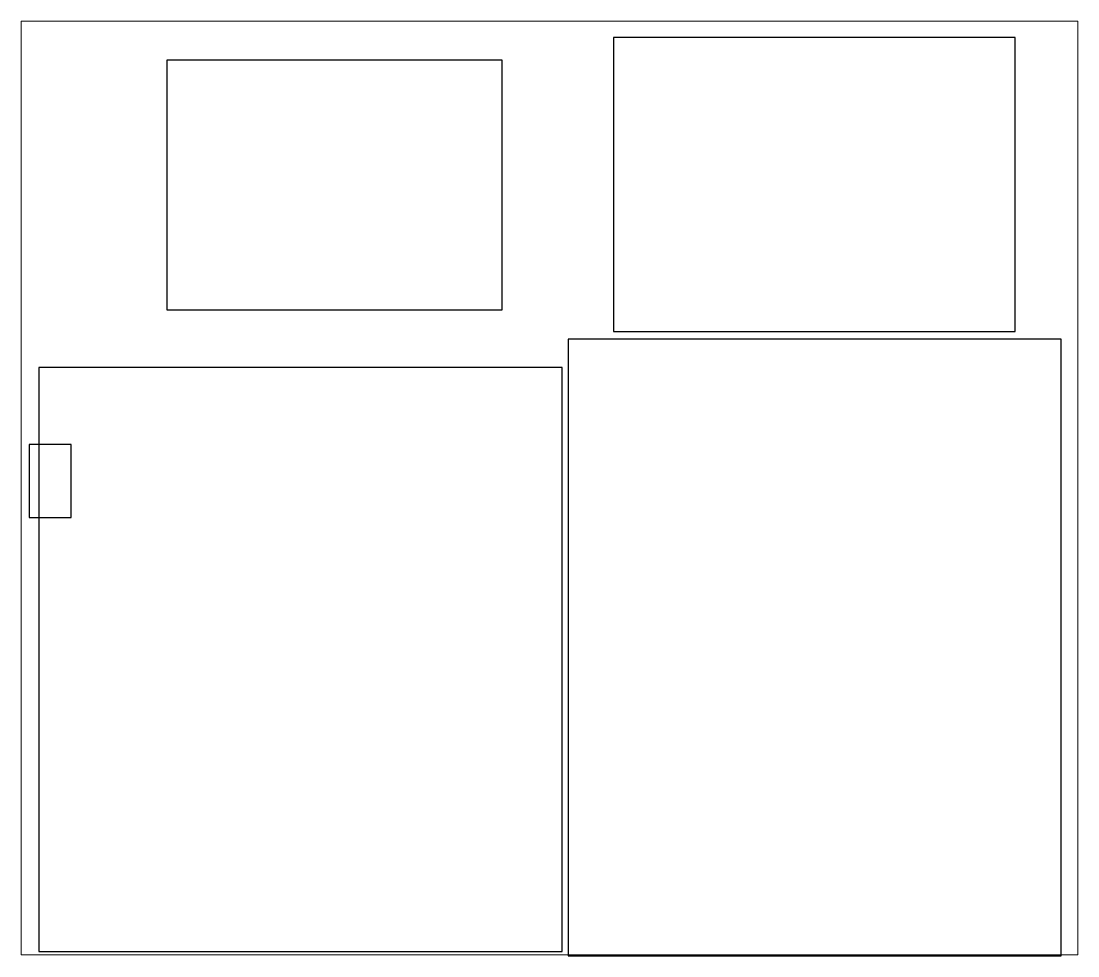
# Model space of a CAD drawing. Header units: inches. Extents: x 52 to 559, y 172 to 620.
import ezdxf

# ---------------------------------------------------------------- set-up
doc = ezdxf.new("R2010")
doc.units = ezdxf.units.IN
doc.header["$MEASUREMENT"] = 0
doc.layers.add('Layer 1', color=7, linetype='Continuous')
picture_1 = doc.add_image_def('image1.png', size_in_pixel=(1119, 832))
picture_2 = doc.add_image_def('image2.png', size_in_pixel=(1746, 1947))
picture_3 = doc.add_image_def('image3.png', size_in_pixel=(141, 244))
picture_4 = doc.add_image_def('image4.png', size_in_pixel=(1341, 980))
picture_5 = doc.add_image_def('image5.png', size_in_pixel=(1644, 2056))

# ---------------------------------------------------------------- blocks, each defined once
blk = doc.blocks.new('block 3')
at = {"layer": 'Layer 1', "lineweight": 0}
blk.add_lwpolyline([(121.65, 481.8), (121.65, 601.7), (282.75, 601.7), (282.75, 481.8), (121.65, 481.8)], dxfattribs=at)
at = {"layer": 'Layer 1'}
image = blk.add_image(picture_1, insert=(121.65, 601.7), size_in_units=(161.1, 119.9), dxfattribs=at)
image.dxf.v_pixel = (0, -0.14411)
blk = doc.blocks.new('block 4')
at = {"layer": 'Layer 1', "lineweight": 0}
blk.add_lwpolyline([(60.16, 173.72), (60.16, 454.07), (311.57, 454.07), (311.57, 173.72), (60.16, 173.72)], dxfattribs=at)
at = {"layer": 'Layer 1'}
image = blk.add_image(picture_2, insert=(60.16, 454.07), size_in_units=(251.41, 280.35), dxfattribs=at)
image.dxf.v_pixel = (0, -0.143989)
blk = doc.blocks.new('block 5')
at = {"layer": 'Layer 1', "lineweight": 0}
blk.add_lwpolyline([(55.52, 382.03), (55.52, 417.13), (75.77, 417.13), (75.77, 382.03), (55.52, 382.03)], dxfattribs=at)
at = {"layer": 'Layer 1'}
image = blk.add_image(picture_3, insert=(55.52, 417.13), size_in_units=(20.25, 35.1), dxfattribs=at)
image.dxf.v_pixel = (0, -0.14385)
blk = doc.blocks.new('block 6')
at = {"layer": 'Layer 1', "lineweight": 0}
blk.add_lwpolyline([(336.21, 471.45), (336.21, 612.5), (529.25, 612.5), (529.25, 471.45), (336.21, 471.45)], dxfattribs=at)
at = {"layer": 'Layer 1'}
image = blk.add_image(picture_4, insert=(336.21, 612.5), size_in_units=(193.05, 141.05), dxfattribs=at)
image.dxf.v_pixel = (0, -0.143927)
blk = doc.blocks.new('block 7')
at = {"layer": 'Layer 1', "lineweight": 0}
blk.add_lwpolyline([(314.53, 171.64), (314.53, 467.7), (551.26, 467.7), (551.26, 171.64), (314.53, 171.64)], dxfattribs=at)
at = {"layer": 'Layer 1'}
image = blk.add_image(picture_5, insert=(314.53, 467.7), size_in_units=(236.73, 296.06), dxfattribs=at)
image.dxf.v_pixel = (0, -0.143998)
blk = doc.blocks.new('block 2')
at = {"layer": 'Layer 1', "lineweight": 0}
blk.add_lwpolyline([(559.3, 620.4), (51.7, 620.4), (51.7, 172.2), (559.3, 172.2), (559.3, 620.4), (559.3, 620.4)], dxfattribs=at)
at = {"layer": 'Layer 1'}
for name in ['block 6', 'block 3', 'block 7', 'block 4', 'block 5']:
    blk.add_blockref(name, (0, 0), dxfattribs=at)

msp = doc.modelspace()

# ---------------------------------------------------------------- block references
at = {"layer": 'Layer 1'}
msp.add_blockref('block 2', (0, 0), dxfattribs=at)

doc.saveas('drawing.dxf')
